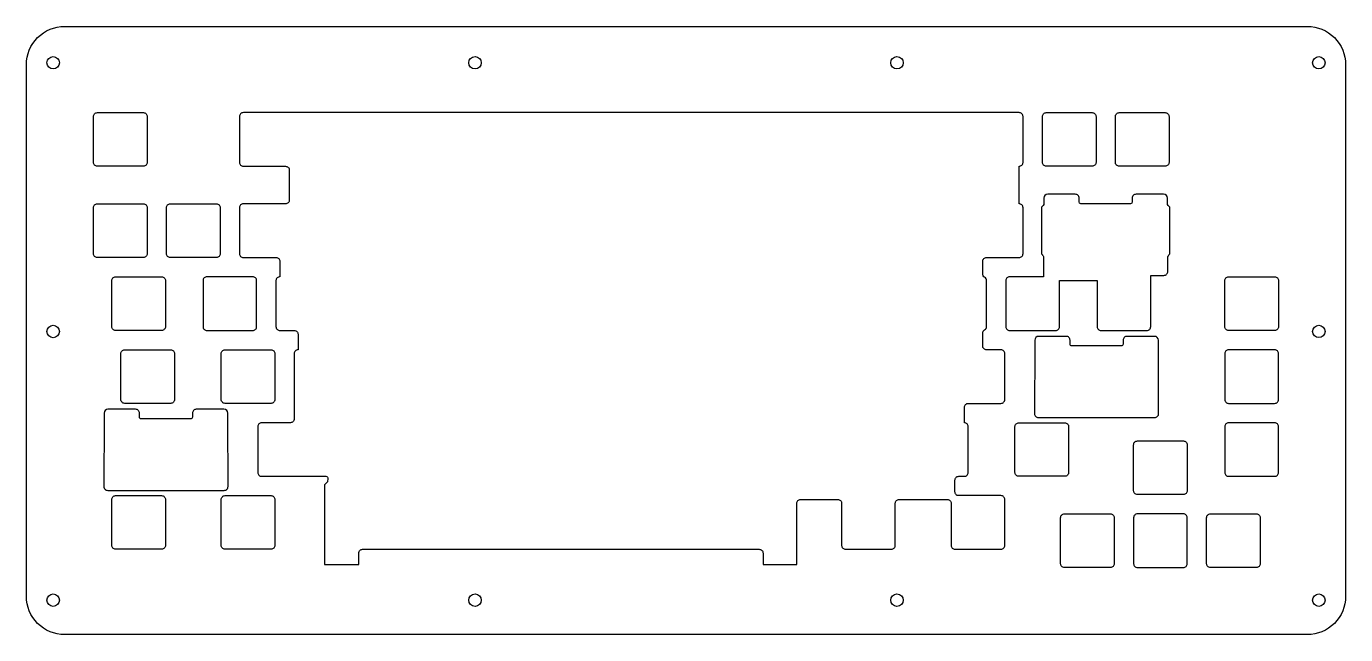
# Model space of a CAD drawing. Header units: millimetres. Extents: x -15 to 329, y -139 to 20.
import ezdxf

# ---------------------------------------------------------------- set-up
doc = ezdxf.new("R2010")
doc.units = ezdxf.units.MM
doc.layers.get('0').update_dxf_attribs({"linetype": 'CONTINUOUS'})

msp = doc.modelspace()

# ---------------------------------------------------------------- linework, layer by layer
for points in [[(-15, 10, -0.414214), (-5, 20), (319.32, 20, -0.414214), (329.33, 10), (329.33, -128.82, -0.414214), (319.32, -138.82), (-5, -138.82, -0.414214), (-15, -128.82)], [(2.52, -3.53, -0.414214), (3.52, -2.53), (15.53, -2.53, -0.414214), (16.52, -3.53), (16.52, -15.53, -0.414214), (15.53, -16.53), (3.52, -16.53, -0.414214), (2.52, -15.53)], [(235.1, -45.52, -0.267949), (234.6, -44.66), (234.6, -41.34, -0.414214), (235.6, -40.34), (244.12, -40.34, 0.414214), (245.13, -39.34), (245.13, -27.34, 0.414214), (244.12, -26.34), (244.12, -16.53, 0.414214), (245.13, -15.53), (245.13, -3.53, 0.414214), (244.12, -2.53), (41.63, -2.53, 0.414214), (40.62, -3.53), (40.62, -15.53, 0.414214), (41.63, -16.53), (52.63, -16.53, -0.414214), (53.63, -17.53), (53.63, -25.34, -0.414214), (52.63, -26.34), (41.63, -26.34, 0.414214), (40.62, -27.34), (40.62, -39.34, 0.414214), (41.63, -40.34), (50.15, -40.34, -0.414214), (51.15, -41.34), (51.15, -45.39, 0.414214), (50.15, -46.39), (50.15, -58.39, 0.414214), (51.15, -59.39), (54.91, -59.39, -0.414214), (55.91, -60.39), (55.91, -64.44, 0.414214), (54.91, -65.44), (54.91, -82.49, -0.414214), (53.91, -83.49), (46.39, -83.49, 0.414214), (45.39, -84.49), (45.39, -96.49, 0.414214), (46.39, -97.49), (63.16, -97.49, -0.465914), (63.7, -98.13), (63.58, -98.84, -0.044238), (63.56, -98.93, -0.090122), (63.44, -99.09), (62.78, -99.75), (62.78, -120.55), (71.76, -120.55), (71.76, -117.54, -0.414214), (72.76, -116.54), (176.26, -116.54, -0.414214), (177.26, -117.54), (177.26, -120.55), (186.06, -120.55), (186.06, -104.54, -0.414214), (187.06, -103.54), (196.79, -103.54, -0.414214), (197.79, -104.54), (197.79, -115.54, 0.414214), (198.79, -116.54), (210.79, -116.54, 0.414214), (211.79, -115.54), (211.79, -104.54, -0.414214), (212.79, -103.54), (225.36, -103.54, -0.414214), (226.36, -104.54), (226.36, -115.54, 0.414214), (227.36, -116.54), (239.36, -116.54, 0.414214), (240.36, -115.54), (240.36, -103.54, 0.414214), (239.36, -102.54), (228.36, -102.54, -0.414214), (227.36, -101.54), (227.36, -98.49, -0.414214), (228.36, -97.49), (229.84, -97.49, 0.414214), (230.84, -96.49), (230.84, -84.49, 0.414214), (229.84, -83.49), (229.84, -79.44, -0.414214), (230.84, -78.44), (239.36, -78.44, 0.414214), (240.36, -77.44), (240.36, -65.44, 0.414214), (239.36, -64.44), (235.6, -64.44, -0.414214), (234.6, -63.44), (234.6, -60.12, -0.267949), (235.1, -59.25, 0.267949), (235.6, -58.39), (235.6, -46.39, 0.267949)], [(250.18, -3.53, -0.414214), (251.18, -2.53), (263.18, -2.53, -0.414214), (264.18, -3.53), (264.18, -15.53, -0.414214), (263.18, -16.53), (251.18, -16.53, -0.414214), (250.18, -15.53)], [(269.23, -3.53, -0.414214), (270.23, -2.53), (282.23, -2.53, -0.414214), (283.23, -3.53), (283.23, -15.53, -0.414214), (282.23, -16.53), (270.23, -16.53, -0.414214), (269.23, -15.53)], [(273.22, -26.34), (260.18, -26.34, -0.355716), (259.78, -25.85), (259.78, -24.84, 0.414214), (258.78, -23.84), (251.57, -23.84, 0.413952), (250.57, -24.84), (250.56, -26.39), (250.56, -26.55, 0.141288), (250.24, -26.99), (249.98, -27.25), (249.98, -39.42), (250.24, -39.68, 0.007735), (250.25, -39.71, 0.120884), (250.51, -40.11), (250.49, -45.39), (241.65, -45.39, 0.414214), (240.65, -46.39), (240.65, -58.39, 0.414214), (241.65, -59.39), (253.65, -59.39, 0.414214), (254.65, -58.39), (254.65, -46.39), (264.46, -46.39), (264.46, -58.39, 0.414214), (265.46, -59.39), (277.46, -59.39, 0.414214), (278.46, -58.39), (278.46, -45.01), (281.9, -45.01, 0.414835), (282.9, -44.01), (282.89, -40.13, 0.144298), (283.19, -39.65), (283.43, -39.42), (283.43, -27.25), (283.16, -26.99, 0.141183), (282.84, -26.55), (282.84, -26.39), (282.83, -24.84, 0.413952), (281.83, -23.84), (274.62, -23.84, 0.414214), (273.62, -24.84), (273.62, -25.85, -0.355716)], [(2.52, -27.34, -0.414214), (3.52, -26.34), (15.53, -26.34, -0.414214), (16.52, -27.34), (16.52, -39.34, -0.414214), (15.53, -40.34), (3.52, -40.34, -0.414214), (2.52, -39.34)], [(34.58, -26.34, -0.414214), (35.58, -27.34), (35.58, -39.34, -0.414214), (34.58, -40.34), (22.57, -40.34, -0.414214), (21.57, -39.34), (21.57, -27.34, -0.414214), (22.57, -26.34)], [(7.29, -46.39, -0.414214), (8.29, -45.39), (20.29, -45.39, -0.414214), (21.29, -46.39), (21.29, -58.39, -0.414214), (20.29, -59.39), (8.29, -59.39, -0.414214), (7.29, -58.39)], [(31.1, -46.39), (31.1, -58.39, 0.414214), (32.1, -59.39), (44.1, -59.39, 0.414214), (45.1, -58.39), (45.1, -46.39, 0.414214), (44.1, -45.39), (32.1, -45.39, 0.414214)], [(297.8, -46.39, -0.414214), (298.8, -45.39), (310.8, -45.39, -0.414214), (311.8, -46.39), (311.8, -58.39, -0.414214), (310.8, -59.39), (298.8, -59.39, -0.414214), (297.8, -58.39)], [(248.18, -61.94), (248.18, -63.49), (248.12, -81.11, 0.414835), (249.11, -82.11), (249.64, -82.11, 0.035099), (249.78, -82.12), (272.92, -82.12), (279.52, -82.11, 0.414835), (280.52, -81.11), (280.46, -63.49), (280.45, -61.94, 0.413952), (279.45, -60.94), (272.24, -60.94, 0.414214), (271.24, -61.94), (271.24, -62.95, -0.414214), (270.74, -63.45), (270.51, -63.45, 0.026727), (270.32, -63.44), (258.32, -63.44, 0.026727), (258.13, -63.45), (257.9, -63.45, -0.414214), (257.4, -62.95), (257.4, -61.94, 0.414214), (256.4, -60.94), (249.18, -60.94, 0.413952)], [(9.67, -65.44, -0.414214), (10.67, -64.44), (22.67, -64.44, -0.414214), (23.67, -65.44), (23.67, -77.44, -0.414214), (22.67, -78.44), (10.67, -78.44, -0.414214), (9.67, -77.44)], [(35.86, -65.44, -0.414214), (36.86, -64.44), (48.86, -64.44, -0.414214), (49.86, -65.44), (49.86, -77.44, -0.414214), (48.86, -78.44), (36.86, -78.44, -0.414214), (35.86, -77.44)], [(297.8, -65.44), (297.8, -77.44, 0.414214), (298.8, -78.44), (310.8, -78.44, 0.414214), (311.8, -77.44), (311.8, -65.44, 0.414214), (310.8, -64.44), (298.8, -64.44, 0.414214)], [(15.24, -82.5), (15.01, -82.5, -0.414214), (14.51, -82), (14.51, -80.99, 0.414214), (13.51, -79.99), (6.3, -79.99, 0.413952), (5.3, -80.99), (5.29, -82.54), (5.23, -100.16, 0.414835), (6.23, -101.16), (6.75, -101.16, 0.035099), (6.89, -101.17), (30.04, -101.17), (36.64, -101.16, 0.414835), (37.63, -100.16), (37.57, -82.54), (37.57, -80.99, 0.413952), (36.57, -79.99), (29.35, -79.99, 0.414214), (28.35, -80.99), (28.35, -82, -0.414214), (27.85, -82.5), (27.62, -82.5, 0.026727), (27.43, -82.49), (15.43, -82.49, 0.026727)], [(243.03, -84.49, -0.414214), (244.03, -83.49), (256.03, -83.49, -0.414214), (257.03, -84.49), (257.03, -96.49, -0.414214), (256.03, -97.49), (244.03, -97.49, -0.414214), (243.03, -96.49)], [(297.8, -84.49), (297.8, -96.49, 0.414214), (298.8, -97.49), (310.8, -97.49, 0.414214), (311.8, -96.49), (311.8, -84.49, 0.414214), (310.8, -83.49), (298.8, -83.49, 0.414214)], [(273.99, -89.25, -0.414214), (274.99, -88.25), (286.99, -88.25, -0.414214), (287.99, -89.25), (287.99, -101.25, -0.414214), (286.99, -102.25), (274.99, -102.25, -0.414214), (273.99, -101.25)], [(7.29, -103.54, -0.414214), (8.29, -102.54), (20.29, -102.54, -0.414214), (21.29, -103.54), (21.29, -115.54, -0.414214), (20.29, -116.54), (8.29, -116.54, -0.414214), (7.29, -115.54)], [(35.86, -103.54, -0.414214), (36.86, -102.54), (48.86, -102.54, -0.414214), (49.86, -103.54), (49.86, -115.54, -0.414214), (48.86, -116.54), (36.86, -116.54, -0.414214), (35.86, -115.54)], [(254.94, -108.3, -0.414214), (255.94, -107.3), (267.94, -107.3, -0.414214), (268.94, -108.3), (268.94, -120.3, -0.414214), (267.94, -121.3), (255.94, -121.3, -0.414214), (254.94, -120.3)], [(273.99, -108.3), (273.99, -120.3, 0.414214), (274.99, -121.3), (286.99, -121.3, 0.414214), (287.99, -120.3), (287.99, -108.3, 0.414214), (286.99, -107.3), (274.99, -107.3, 0.414214)], [(293.04, -108.3, -0.414214), (294.04, -107.3), (306.04, -107.3, -0.414214), (307.04, -108.3), (307.04, -120.3, -0.414214), (306.04, -121.3), (294.04, -121.3, -0.414214), (293.04, -120.3)]]:
    msp.add_lwpolyline(points, format="xyb", close=True)
for centre, radius in [((-8, 10.5), 1.63), ((102.11, 10.5), 1.63), ((212.22, 10.5), 1.63), ((322.33, 10.5), 1.62), ((-8, -59.66), 1.63), ((322.33, -59.66), 1.62), ((-8, -129.82), 1.63), ((102.11, -129.82), 1.63), ((212.22, -129.82), 1.63), ((322.33, -129.82), 1.62)]:
    msp.add_circle(centre, radius)

doc.saveas('drawing.dxf')
